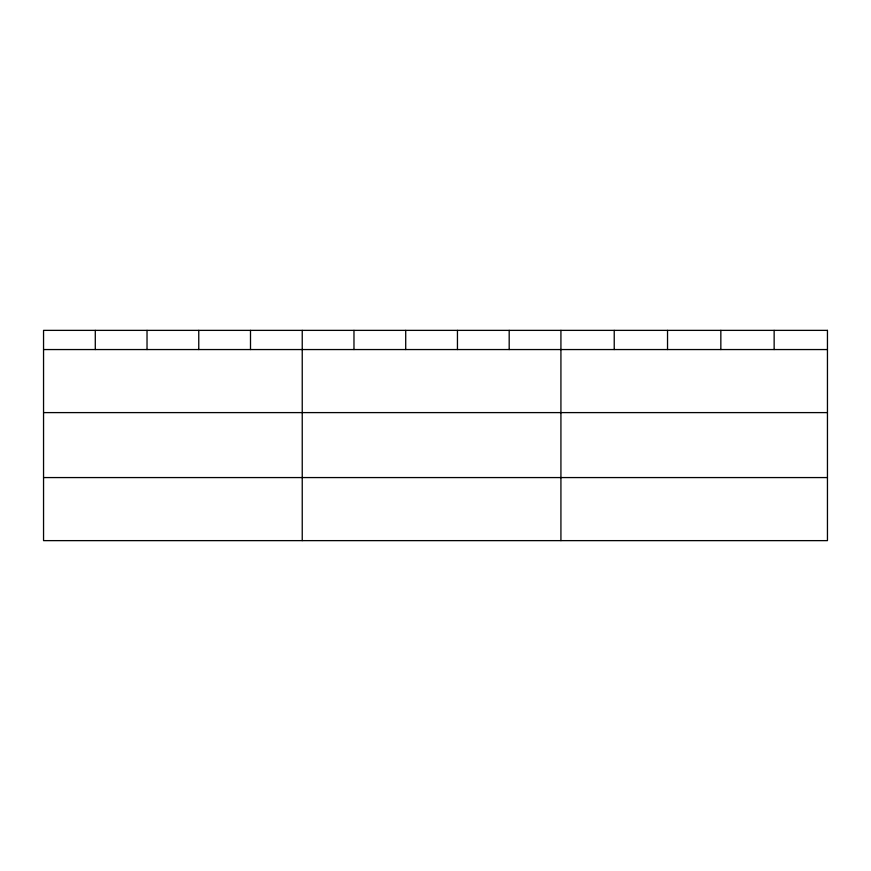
<?xml version="1.0" encoding="UTF-8"?>
<svg xmlns="http://www.w3.org/2000/svg" width="871" height="871" viewBox="0 0 871 871"><rect width="100%" height="100%" fill="white"/><g stroke="black" fill="none" stroke-linecap="round" stroke-linejoin="round"><path stroke-width="1.31" d="M43.55 349.554L827.45 349.554M43.55 412.604L827.45 412.604M43.55 477.569L827.45 477.569M774.145 330.37L774.145 349.554M720.84 330.37L720.84 349.554M667.534 330.37L667.534 349.554M614.229 330.37L614.229 349.554M560.924 330.37L560.924 540.63M509.187 330.37L509.187 349.554M457.449 330.37L457.449 349.554M405.712 330.37L405.712 349.554M353.974 330.37L353.974 349.554M302.237 330.37L302.237 540.63M250.5 330.37L250.5 349.554M198.762 330.37L198.762 349.554M147.025 330.37L147.025 349.554M95.287 330.37L95.287 349.554M827.45 330.37L43.55 330.37L43.55 540.63L827.45 540.63L827.45 330.37"/></g></svg>
